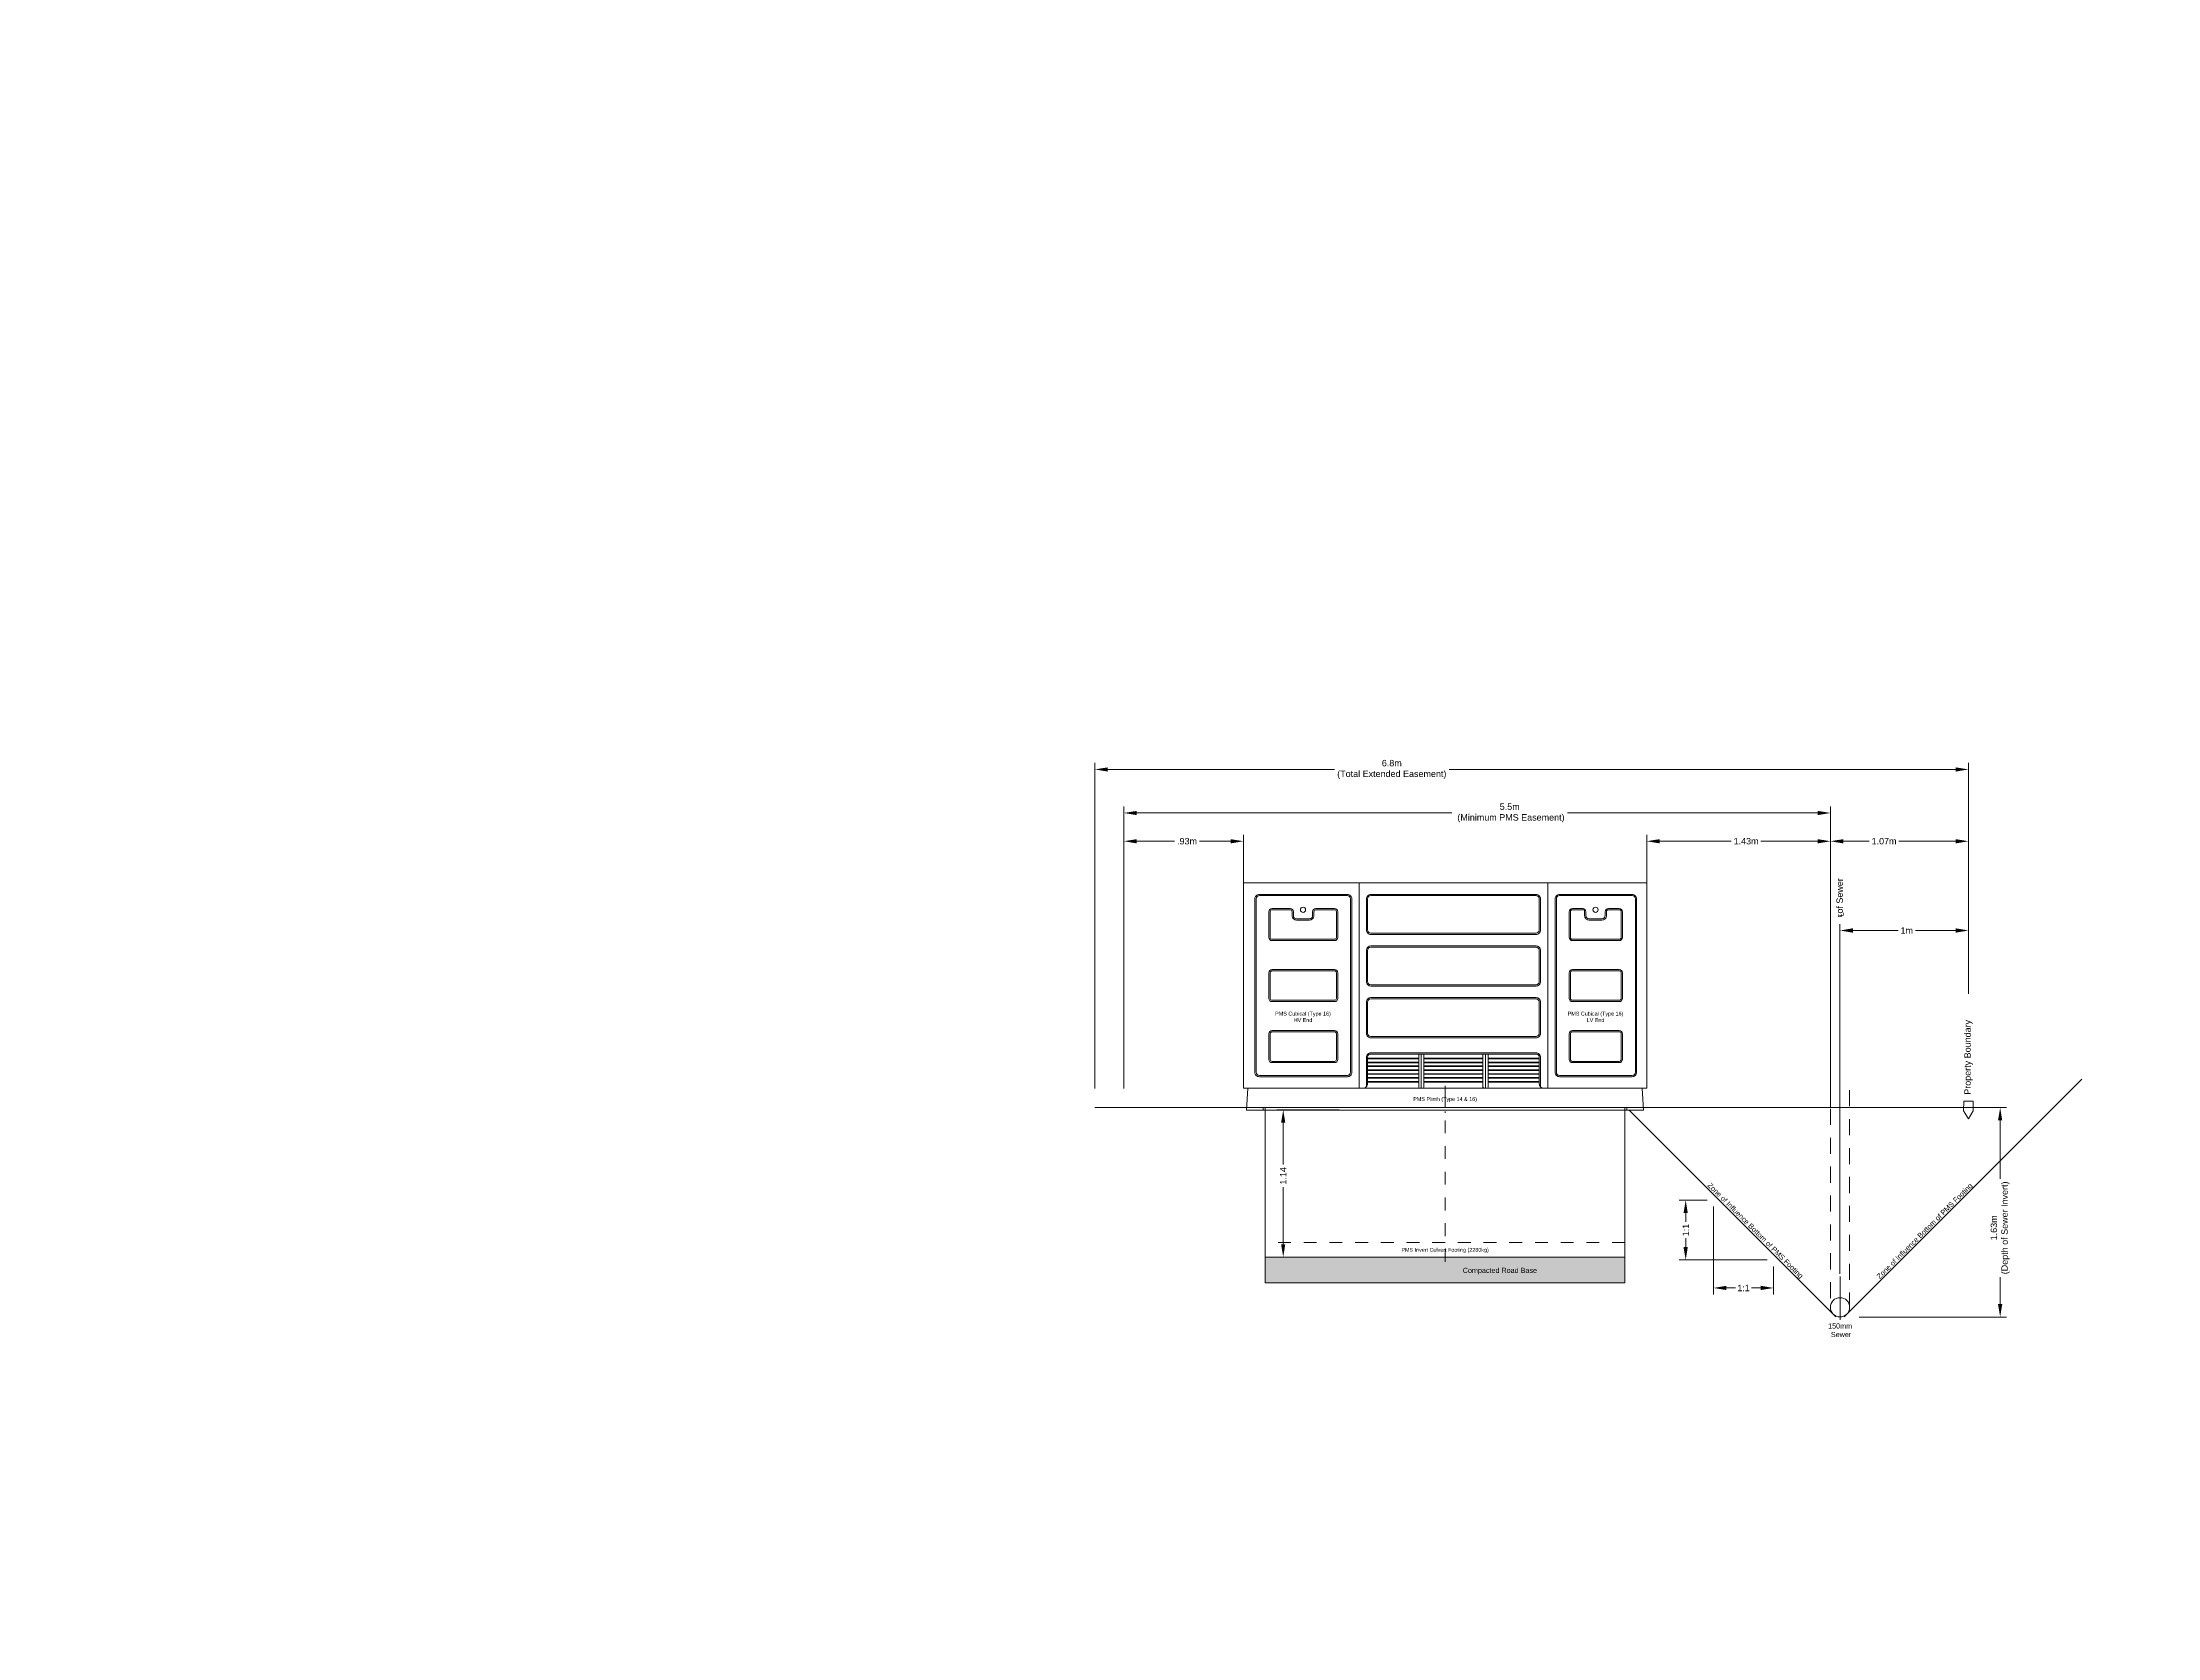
# Model space of a CAD drawing. Header units: metres. Extents: x 302924 to 304532, y 6268290 to 6269135.
# Drawn here: x 303743.5 to 303759.97, y 6268664.24 to 6268676.66 of the extents above; entities that cross this region are included whole.
import ezdxf

# ---------------------------------------------------------------- set-up
doc = ezdxf.new("R2010")
doc.units = ezdxf.units.M
doc.linetypes.add('CENTER', pattern=[50.8, 31.75, -6.35, 6.35, -6.35])
doc.linetypes.add('HIDDEN', pattern=[0.375, 0.25, -0.125])
doc.layers.get('0').update_dxf_attribs({"color": 6})
doc.layers.add('_User Miscellaneous6', color=231, linetype='Continuous', lineweight=13)
doc.styles.add('ieISOCP', font='arial.ttf', dxfattribs={"height": 1.5})
doc.styles.get("Standard").update_dxf_attribs({"font": 'arial.ttf'})
doc.linetypes.add('Cable #', pattern='A,4,-0.1,["#",Standard,S=1.5,R=0,X=0,Y=-0.77],-1.25', length=5.35)
doc.dimstyles.new('1.8mm_1_50', dxfattribs={"dimtxt": 0.09, "dimasz": 0.1, "dimexe": 0.05, "dimexo": 0.15, "dimgap": 0.025, "dimtad": 0, "dimtoh": 1, "dimlfac": -1, "dimzin": 12, "dimdsep": 46, "dimtxsty": 'Standard', "dimcen": 1, "dimclrd": 256, "dimclre": 256, "dimclrt": 256, "dimazin": 3, "dimtfac": 1, "dimtmove": 0, "dimatfit": 3, "dimfxl": 1, "dimtolj": 1, "dimtzin": 0, "dimlwd": -1, "dimlwe": -1, "dimarcsym": 0})

# ---------------------------------------------------------------- blocks, each defined once
blk = doc.blocks.new('*D632')
at = {"layer": '_User Miscellaneous6', "transparency": 16777216}
for p, q in [((303751.922, 6268668.521), (303751.922, 6268670.715)), ((303752.022, 6268670.665), (303754.474, 6268670.665)), ((303757.322, 6268670.665), (303755.376, 6268670.665)), ((303757.422, 6268668.521), (303757.422, 6268670.715))]:
    blk.add_line(p, q, dxfattribs=at)
for points in [[(303752.022, 6268670.681), (303752.022, 6268670.648), (303751.922, 6268670.665)], [(303757.322, 6268670.681), (303757.322, 6268670.648), (303757.422, 6268670.665)]]:
    blk.add_solid(points, dxfattribs=at)
at = {"layer": '_User Miscellaneous6', "transparency": 16777216, "insert": (303754.925, 6268670.665), "char_height": 0.05, "attachment_point": 5}
blk.add_mtext('\\A1;5.5m\\P (Minimum PMS Easement)', dxfattribs=at)
blk = doc.blocks.new('PMS Culvert Footings (Side)')
for p, q in [((-1400, 1165), (-1400, 0)), ((1400, 1165), (1400, 0))]:
    blk.add_line(p, q)
at = {"linetype": 'CENTER', "ltscale": 3}
blk.add_line((0, 1265), (0, -100), dxfattribs=at)
at = {"linetype": 'HIDDEN', "ltscale": 100}
blk.add_line((1400, 115), (-1400, 115), dxfattribs=at)
at = {"flags": 128}
for points in [[(-1400, 1165), (1400, 1165)], [(-617.5, 1165), (-550, 1165)], [(550, 1165), (617.5, 1165)], [(-1400, 0), (1400, 0)], [(-617.5, 0), (617.5, 0)]]:
    blk.add_lwpolyline(points, dxfattribs=at)
at = {"insert": (0, 52.75), "char_height": 30, "attachment_point": 5}
blk.add_mtext('PMS Invert Culvert Footing (2280kg)', dxfattribs=at)
blk = doc.blocks.new('PMS Plinth (Side)')
for p, q in [((-1545, 0), (-1535, 170)), ((1545, 0), (1535, 170))]:
    blk.add_line(p, q)
at = {"linetype": 'CENTER', "ltscale": 3}
blk.add_line((0, 190), (0, -20), dxfattribs=at)
at = {"linetype": 'HIDDEN', "ltscale": 100}
for p, q in [((-1415, 0), (-1415, 20)), ((1415, 0), (1415, 20))]:
    blk.add_line(p, q, dxfattribs=at)
at = {"flags": 128}
for points in [[(-1535, 170), (1535, 170)], [(-1545, 0), (1545, 0)], [(-1415, 0), (-1415, 20)], [(1415, 0), (1415, 20)]]:
    blk.add_lwpolyline(points, dxfattribs=at)
at = {"linetype": 'HIDDEN', "ltscale": 100, "flags": 128}
blk.add_lwpolyline([(-1544, 20), (1544, 20)], dxfattribs=at)
at = {"insert": (0, 82), "char_height": 30, "attachment_point": 5}
blk.add_mtext('PMS Plinth (Type 14 & 16)', dxfattribs=at)
blk = doc.blocks.new('Boundary Peg')
blk.add_lwpolyline([(-18.7, 25), (18.1, 25), (18.1, -12.5), (0, -43.8), (-18.8, -12.5)], close=True)
blk = doc.blocks.new('*D633')
at = {"layer": '_User Miscellaneous6', "transparency": 16777216}
for p, q in [((303755.992, 6268668.671), (303755.992, 6268670.495)), ((303756.092, 6268670.445), (303756.649, 6268670.445)), ((303757.322, 6268670.445), (303756.881, 6268670.445)), ((303757.422, 6268668.671), (303757.422, 6268670.495))]:
    blk.add_line(p, q, dxfattribs=at)
for points in [[(303756.092, 6268670.461), (303756.092, 6268670.428), (303755.992, 6268670.445)], [(303757.322, 6268670.461), (303757.322, 6268670.428), (303757.422, 6268670.445)]]:
    blk.add_solid(points, dxfattribs=at)
at = {"layer": '_User Miscellaneous6', "transparency": 16777216, "insert": (303756.765, 6268670.445), "char_height": 0.05, "attachment_point": 5}
blk.add_mtext('\\A1;1.43m ', dxfattribs=at)
blk = doc.blocks.new('*D634')
at = {"layer": '_User Miscellaneous6', "transparency": 16777216}
for p, q in [((303757.496, 6268667.077), (303757.496, 6268669.8)), ((303757.596, 6268669.75), (303757.948, 6268669.75)), ((303758.396, 6268669.75), (303758.083, 6268669.75)), ((303758.496, 6268669.571), (303758.496, 6268669.8))]:
    blk.add_line(p, q, dxfattribs=at)
for points in [[(303757.596, 6268669.767), (303757.596, 6268669.733), (303757.496, 6268669.75)], [(303758.396, 6268669.767), (303758.396, 6268669.733), (303758.496, 6268669.75)]]:
    blk.add_solid(points, dxfattribs=at)
at = {"layer": '_User Miscellaneous6', "transparency": 16777216, "insert": (303758.016, 6268669.75), "char_height": 0.05, "attachment_point": 5}
blk.add_mtext('\\A1;1m ', dxfattribs=at)
blk = doc.blocks.new('*D635')
at = {"layer": '_User Miscellaneous6', "transparency": 16777216}
for p, q in [((303756.512, 6268667.601), (303756.512, 6268666.917)), ((303756.979, 6268667.135), (303756.979, 6268666.917)), ((303756.612, 6268666.967), (303756.682, 6268666.967)), ((303756.879, 6268666.967), (303756.808, 6268666.967))]:
    blk.add_line(p, q, dxfattribs=at)
for points in [[(303756.612, 6268666.984), (303756.612, 6268666.951), (303756.512, 6268666.967)], [(303756.879, 6268666.984), (303756.879, 6268666.951), (303756.979, 6268666.967)]]:
    blk.add_solid(points, dxfattribs=at)
at = {"layer": '_User Miscellaneous6', "transparency": 16777216, "insert": (303756.745, 6268666.967), "char_height": 0.05, "attachment_point": 5}
blk.add_mtext('\\A1;1:1 ', dxfattribs=at)
blk = doc.blocks.new('*D636')
at = {"layer": '_User Miscellaneous6', "transparency": 16777216}
for p, q in [((303756.462, 6268667.651), (303756.245, 6268667.651)), ((303756.295, 6268667.551), (303756.295, 6268667.481)), ((303756.295, 6268667.285), (303756.295, 6268667.355)), ((303756.929, 6268667.185), (303756.245, 6268667.185))]:
    blk.add_line(p, q, dxfattribs=at)
for points in [[(303756.278, 6268667.551), (303756.311, 6268667.551), (303756.295, 6268667.651)], [(303756.278, 6268667.285), (303756.311, 6268667.285), (303756.295, 6268667.185)]]:
    blk.add_solid(points, dxfattribs=at)
at = {"layer": '_User Miscellaneous6', "transparency": 16777216, "insert": (303756.295, 6268667.418), "char_height": 0.05, "attachment_point": 5, "rotation": 90}
blk.add_mtext('\\A1;1:1 ', dxfattribs=at)
blk = doc.blocks.new('*D637')
at = {"layer": '_User Miscellaneous6', "transparency": 16777216}
for p, q in [((303753.597, 6268668.353), (303753.112, 6268668.353)), ((303753.162, 6268668.253), (303753.162, 6268667.927)), ((303753.162, 6268667.308), (303753.162, 6268667.752)), ((303753.462, 6268667.208), (303753.112, 6268667.208))]:
    blk.add_line(p, q, dxfattribs=at)
for points in [[(303753.145, 6268668.253), (303753.178, 6268668.253), (303753.162, 6268668.353)], [(303753.145, 6268667.308), (303753.178, 6268667.308), (303753.162, 6268667.208)]]:
    blk.add_solid(points, dxfattribs=at)
at = {"layer": '_User Miscellaneous6', "transparency": 16777216, "insert": (303753.162, 6268667.84), "char_height": 0.05, "attachment_point": 5, "rotation": 90}
blk.add_mtext('\\A1;1.14', dxfattribs=at)
blk = doc.blocks.new('PMS Cubical Type 16 Sideview')
for p, q in [((-1570, 1600), (1570, 1600)), ((-1570, 0), (-1570, 1600)), ((-670, 0), (-670, 1600)), ((800, 0), (800, 1600)), ((1570, 0), (1570, 1600)), ((-603, 234), (-205, 234)), ((-603, 229), (-205, 229)), ((-603, 204), (-205, 204)), ((-603, 199), (-205, 199)), ((-603, 174), (-205, 174)), ((-603, 169), (-205, 169)), ((-205, 267), (-205, 10)), ((-185, 267), (-185, 0)), ((-165, 267), (-165, 10)), ((-165, 234), (295, 234)), ((-165, 229), (295, 229)), ((-165, 204), (295, 204)), ((-165, 199), (295, 199)), ((-165, 174), (295, 174)), ((-165, 169), (295, 169)), ((295, 267), (295, 10)), ((315, 267), (315, 0)), ((335, 267), (335, 10)), ((335, 234), (733, 234)), ((335, 229), (733, 229)), ((335, 204), (733, 204)), ((335, 199), (733, 199)), ((335, 174), (733, 174)), ((335, 169), (733, 169)), ((-1570, 0), (1570, 0)), ((-670, 0), (-638, 0)), ((-603, 144), (-205, 144)), ((-603, 139), (-205, 139)), ((-603, 114), (-205, 114)), ((-603, 109), (-205, 109)), ((-603, 84), (-205, 84)), ((-603, 79), (-205, 79)), ((-603, 54), (-205, 54)), ((-603, 49), (-205, 49)), ((-195, 0), (-175, 0)), ((-165, 144), (295, 144)), ((-165, 139), (295, 139)), ((-165, 114), (295, 114)), ((-165, 109), (295, 109)), ((-165, 84), (295, 84)), ((-165, 79), (295, 79)), ((-165, 54), (295, 54)), ((-165, 49), (295, 49)), ((305, 0), (325, 0)), ((335, 144), (733, 144)), ((335, 139), (733, 139)), ((335, 114), (733, 114)), ((335, 109), (733, 109)), ((335, 84), (733, 84)), ((335, 79), (733, 79)), ((335, 54), (733, 54)), ((335, 49), (733, 49)), ((768, 0), (800, 0))]:
    blk.add_line(p, q)
for points in [[(-1570, 1600), (-670, 1600), (-670, 0), (-1570, 0)], [(800, 1600), (1570, 1600), (1570, 0), (800, 0)]]:
    blk.add_lwpolyline(points, close=True)
for points in [[(-1261, 1510), (-1446, 1510, 0.414214), (-1481, 1475), (-1481, 125, 0.414214), (-1446, 90), (-1261, 90)], [(-1261, 1500), (-1446, 1500, 0.414214), (-1471, 1475), (-1471, 125, 0.414214), (-1446, 100), (-1261, 100)], [(-946, 90), (-761, 90, 0.414214), (-726, 125), (-726, 1475, 0.414214), (-761, 1510), (-946, 1510)], [(-946, 100), (-761, 100, 0.414214), (-736, 125), (-736, 1475, 0.414214), (-761, 1500), (-946, 1500)], [(800, 0), (768, 0, -0.414214), (733, 35), (733, 242, 0.414214), (708, 267), (-317, 267), (-578, 267, 0.414214), (-603, 242), (-603, 35, -0.414214), (-638, 0), (-670, 0), (-670, 1600)], [(1271, 90), (1456, 90, 0.414214), (1491, 125), (1491, 1475, 0.414214), (1456, 1510), (1331, 1510), (1076, 1510), (891, 1510, 0.414214), (856, 1475), (856, 125, 0.414214), (891, 90), (1076, 90)], [(1271, 100), (1456, 100, 0.414214), (1481, 125), (1481, 1475, 0.414214), (1456, 1500), (1331, 1500), (1076, 1500), (891, 1500, 0.414214), (866, 1475), (866, 125, 0.414214), (891, 100), (1076, 100)], [(-1261, 1150), (-1346, 1150, -0.414214), (-1371, 1175), (-1371, 1375, -0.414214), (-1346, 1400), (-1261, 1400)], [(-1261, 1160), (-1346, 1160, -0.414214), (-1361, 1175), (-1361, 1375, -0.414214), (-1346, 1390), (-1261, 1390)], [(-1261, 1400), (-1206, 1400, -0.414214), (-1181, 1375), (-1181, 1345, 0.414214), (-1156, 1320), (-1056, 1320, 0.414214), (-1031, 1345), (-1031, 1375, -0.414214), (-1006, 1400), (-946, 1400)], [(-1261, 1390), (-1206, 1390, -0.414214), (-1191, 1375), (-1191, 1345, 0.414214), (-1156, 1310), (-1056, 1310, 0.414214), (-1021, 1345), (-1021, 1375, -0.414214), (-1006, 1390), (-946, 1390)], [(-946, 1400), (-861, 1400, -0.414214), (-836, 1375), (-836, 1175, -0.414214), (-861, 1150), (-946, 1150)], [(-946, 1390), (-861, 1390, -0.414214), (-846, 1375), (-846, 1175, -0.414214), (-861, 1160), (-946, 1160)], [(1076, 1150), (991, 1150, -0.414214), (966, 1175), (966, 1375, -0.414214), (991, 1400), (1076, 1400)], [(1076, 1160), (991, 1160, -0.414214), (976, 1175), (976, 1375, -0.414214), (991, 1390), (1076, 1390)], [(1016, 1400), (1071, 1400, -0.414214), (1096, 1375), (1096, 1345, 0.414214), (1121, 1320), (1221, 1320, 0.414214), (1246, 1345), (1246, 1375, -0.414214), (1271, 1400), (1331, 1400)], [(1016, 1390), (1071, 1390, -0.414214), (1086, 1375), (1086, 1345, 0.414214), (1121, 1310), (1221, 1310, 0.414214), (1256, 1345), (1256, 1375, -0.414214), (1271, 1390), (1331, 1390)], [(1271, 1400), (1356, 1400, -0.414214), (1381, 1375), (1381, 1175, -0.414214), (1356, 1150), (1271, 1150)], [(1271, 1390), (1356, 1390, -0.414214), (1371, 1375), (1371, 1175, -0.414214), (1356, 1160), (1271, 1160)], [(-1261, 925), (-1346, 925, 0.414214), (-1371, 900), (-1371, 700, 0.414214), (-1346, 675), (-1261, 675)], [(-1261, 915), (-1346, 915, 0.414214), (-1361, 900), (-1361, 700, 0.414214), (-1346, 685), (-1261, 685)], [(-946, 675), (-861, 675, 0.414214), (-836, 700), (-836, 900, 0.414214), (-861, 925), (-946, 925)], [(-946, 685), (-861, 685, 0.414214), (-846, 700), (-846, 900, 0.414214), (-861, 915), (-946, 915)], [(1076, 925), (991, 925, 0.414214), (966, 900), (966, 700, 0.414214), (991, 675), (1076, 675)], [(1076, 915), (991, 915, 0.414214), (976, 900), (976, 700, 0.414214), (991, 685), (1076, 685)], [(1271, 675), (1356, 675, 0.414214), (1381, 700), (1381, 900, 0.414214), (1356, 925), (1271, 925)], [(1271, 685), (1356, 685, 0.414214), (1371, 700), (1371, 900, 0.414214), (1356, 915), (1271, 915)], [(-1261, 450), (-1346, 450, 0.414214), (-1371, 425), (-1371, 225, 0.414214), (-1346, 200), (-1261, 200)], [(-1261, 440), (-1346, 440, 0.414214), (-1361, 425), (-1361, 225, 0.414214), (-1346, 210), (-1261, 210)], [(-946, 200), (-861, 200, 0.414214), (-836, 225), (-836, 425, 0.414214), (-861, 450), (-946, 450)], [(-946, 210), (-861, 210, 0.414214), (-846, 225), (-846, 425, 0.414214), (-861, 440), (-946, 440)], [(1076, 450), (991, 450, 0.414214), (966, 425), (966, 225, 0.414214), (991, 200), (1076, 200)], [(1076, 440), (991, 440, 0.414214), (976, 425), (976, 225, 0.414214), (991, 210), (1076, 210)], [(1271, 200), (1356, 200, 0.414214), (1381, 225), (1381, 425, 0.414214), (1356, 450), (1271, 450)], [(1271, 210), (1356, 210, 0.414214), (1371, 225), (1371, 425, 0.414214), (1356, 440), (1271, 440)]]:
    blk.add_lwpolyline(points, format="xyb")
for points in [[(-946, 1510), (-1261, 1510)], [(-946, 1500), (-1261, 1500)], [(-946, 1160), (-1261, 1160)], [(1331, 1160), (1016, 1160)], [(-946, 1150), (-1261, 1150)], [(1331, 1150), (1016, 1150)], [(-946, 925), (-1261, 925)], [(-946, 915), (-1261, 915)], [(1331, 925), (1016, 925)], [(1331, 915), (1016, 915)], [(-1261, 685), (-946, 685)], [(-1261, 675), (-946, 675)], [(1016, 685), (1331, 685)], [(1016, 675), (1331, 675)], [(-946, 450), (-1261, 450)], [(-946, 440), (-1261, 440)], [(1331, 450), (1016, 450)], [(1331, 440), (1016, 440)], [(-1261, 210), (-946, 210)], [(-1261, 200), (-946, 200)], [(1016, 210), (1331, 210)], [(1016, 200), (1331, 200)], [(-1261, 100), (-946, 100)], [(-1261, 90), (-946, 90)], [(1016, 100), (1331, 100)], [(1016, 90), (1331, 90)]]:
    blk.add_lwpolyline(points)
at = {"flags": 128}
for points in [[(398, 1510), (-578, 1510, 0.414214), (-613, 1475), (-613, 1233, 0.414214), (-578, 1198), (708, 1198, 0.414214), (743, 1233), (743, 1475, 0.414214), (708, 1510), (398, 1510)], [(398, 1108), (-578, 1108, 0.414214), (-613, 1073), (-613, 831, 0.414214), (-578, 796), (708, 796, 0.414214), (743, 831), (743, 1073, 0.414214), (708, 1108), (398, 1108)], [(398, 706), (-578, 706, 0.414214), (-613, 671), (-613, 428, 0.414214), (-578, 393), (708, 393, 0.414214), (743, 428), (743, 671, 0.414214), (708, 706), (398, 706)]]:
    blk.add_lwpolyline(points, format="xyb", close=True, dxfattribs=at)
for points in [[(-317, 1500), (-578, 1500, 0.414214), (-603, 1475), (-603, 1233, 0.414214), (-578, 1208), (708, 1208, 0.414214), (733, 1233), (733, 1475, 0.414214), (708, 1500), (-317, 1500)], [(-317, 1098), (-578, 1098, 0.414214), (-603, 1073), (-603, 831, 0.414214), (-578, 806), (708, 806, 0.414214), (733, 831), (733, 1073, 0.414214), (708, 1098), (-317, 1098)], [(-317, 696), (-578, 696, 0.414214), (-603, 671), (-603, 428, 0.414214), (-578, 403), (708, 403, 0.414214), (733, 428), (733, 671, 0.414214), (708, 696), (-317, 696)]]:
    blk.add_lwpolyline(points, format="xyb", close=True)
blk.add_lwpolyline([(743, 11), (743, 242, 0.414214), (708, 277), (398, 277), (-578, 277, 0.414214), (-613, 242), (-613, 11)], format="xyb", dxfattribs=at)
for centre in [(-1106, 1390), (1171, 1390)]:
    blk.add_circle(centre, 20)
for centre, radius, start, end in [((-195, 10), 10, 180, 270), ((-200, 5), 5, 180, 270), ((-175, 10), 10, 270, 0), ((-170, 5), 5, 270, 0), ((305, 10), 10, 180, 270), ((325, 10), 10, 270, 0)]:
    blk.add_arc(centre, radius, start, end)
at = {"char_height": 30, "attachment_point": 5}
for s, insert in [('PMS Cubical (Type 16)\\PHV End', (-1106, 556)), ('PMS Cubical (Type 16)\\PLV End', (1171, 556))]:
    blk.add_mtext(s, dxfattribs=dict(at, insert=insert))
blk = doc.blocks.new('*D638')
at = {"layer": '_User Miscellaneous6', "transparency": 16777216}
for p, q in [((303751.922, 6268668.521), (303751.922, 6268670.495)), ((303752.022, 6268670.445), (303752.316, 6268670.445)), ((303752.752, 6268670.445), (303752.51, 6268670.445)), ((303752.852, 6268668.671), (303752.852, 6268670.495))]:
    blk.add_line(p, q, dxfattribs=at)
for points in [[(303752.022, 6268670.461), (303752.022, 6268670.428), (303751.922, 6268670.445)], [(303752.752, 6268670.461), (303752.752, 6268670.428), (303752.852, 6268670.445)]]:
    blk.add_solid(points, dxfattribs=at)
at = {"layer": '_User Miscellaneous6', "transparency": 16777216, "insert": (303752.413, 6268670.445), "char_height": 0.05, "attachment_point": 5}
blk.add_mtext('\\A1;.93m ', dxfattribs=at)
blk = doc.blocks.new('*D639')
at = {"layer": '_User Miscellaneous6', "transparency": 16777216}
for p, q in [((303757.422, 6268668.521), (303757.422, 6268670.495)), ((303757.522, 6268670.445), (303757.723, 6268670.445)), ((303758.396, 6268670.445), (303757.955, 6268670.445)), ((303758.496, 6268669.298), (303758.496, 6268670.495))]:
    blk.add_line(p, q, dxfattribs=at)
for points in [[(303757.522, 6268670.461), (303757.522, 6268670.428), (303757.422, 6268670.445)], [(303758.396, 6268670.461), (303758.396, 6268670.428), (303758.496, 6268670.445)]]:
    blk.add_solid(points, dxfattribs=at)
at = {"layer": '_User Miscellaneous6', "transparency": 16777216, "insert": (303757.839, 6268670.445), "char_height": 0.05, "attachment_point": 5}
blk.add_mtext('\\A1;1.07m ', dxfattribs=at)
blk = doc.blocks.new('*D640')
at = {"layer": '_User Miscellaneous6', "transparency": 16777216}
for p, q in [((303758.646, 6268668.371), (303758.793, 6268668.371)), ((303758.743, 6268668.271), (303758.743, 6268667.817)), ((303758.743, 6268666.841), (303758.743, 6268667.052)), ((303757.646, 6268666.741), (303758.793, 6268666.741))]:
    blk.add_line(p, q, dxfattribs=at)
for points in [[(303758.726, 6268668.271), (303758.759, 6268668.271), (303758.743, 6268668.371)], [(303758.726, 6268666.841), (303758.759, 6268666.841), (303758.743, 6268666.741)]]:
    blk.add_solid(points, dxfattribs=at)
at = {"layer": '_User Miscellaneous6', "transparency": 16777216, "insert": (303758.743, 6268667.435), "char_height": 0.05, "width": 3.357568576882645e-47, "attachment_point": 5, "rotation": 90}
blk.add_mtext('\\A1;1.63m\\P(Depth of Sewer Invert)', dxfattribs=at)
blk = doc.blocks.new('*D641')
at = {"layer": '_User Miscellaneous6', "transparency": 16777216}
for p, q in [((303751.696, 6268668.521), (303751.696, 6268671.054)), ((303758.496, 6268669.258), (303758.496, 6268671.054)), ((303751.796, 6268671.004), (303753.56, 6268671.004)), ((303758.396, 6268671.004), (303754.454, 6268671.004))]:
    blk.add_line(p, q, dxfattribs=at)
for points in [[(303751.796, 6268671.02), (303751.796, 6268670.987), (303751.696, 6268671.004)], [(303758.396, 6268671.02), (303758.396, 6268670.987), (303758.496, 6268671.004)]]:
    blk.add_solid(points, dxfattribs=at)
at = {"layer": '_User Miscellaneous6', "transparency": 16777216, "insert": (303754.007, 6268671.004), "char_height": 0.05, "attachment_point": 5}
blk.add_mtext('\\A1;6.8m \\P(Total Extended Easement)', dxfattribs=at)

msp = doc.modelspace()

# ---------------------------------------------------------------- hatches: boundary and pattern name
at = {"layer": '_User Miscellaneous6', "transparency": 33554687}
h = msp.add_hatch(dxfattribs=at)
h.set_pattern_fill('DOTS', color=256, scale=0.01)
h.set_pattern_definition([(0, (303745.621572, 6268668.418819), (0.0079375, 0.015875), [0, -0.015875])])
h.paths.add_polyline_path([(303755.8219, 6268667.2064), (303753.0219, 6268667.2064), (303753.0219, 6268667.0064), (303755.8219, 6268667.0064)])

# ---------------------------------------------------------------- linework, layer by layer
at = {"layer": '_User Miscellaneous6', "linetype": 'HIDDEN', "ltscale": 0.5, "transparency": 33554687}
for p, q in [((303757.4218, 6268669.9368), (303757.4218, 6268666.7843)), ((303757.5709, 6268668.5062), (303757.5709, 6268666.7845))]:
    msp.add_line(p, q, dxfattribs=at)
at = {"layer": '_User Miscellaneous6', "transparency": 33554687}
for p, q in [((303759.3781, 6268668.5917), (303757.5281, 6268666.7417)), ((303757.4218, 6268668.5214), (303757.4218, 6268668.3714)), ((303751.6962, 6268668.3714), (303758.7486, 6268668.3714)), ((303755.8547, 6268668.3514), (303757.4644, 6268666.7417)), ((303753.0219, 6268667.2064), (303755.8219, 6268667.2064)), ((303753.0219, 6268667.0064), (303755.8219, 6268667.0064))]:
    msp.add_line(p, q, dxfattribs=at)
msp.add_lwpolyline([(303753.0219, 6268667.2064), (303755.8219, 6268667.2064), (303755.8219, 6268667.0064), (303753.0219, 6268667.0064)], close=True, dxfattribs=at)
at = {"layer": '_User Miscellaneous6', "color": 6, "transparency": 33554687, "flags": 128}
msp.add_lwpolyline([(303757.4962, 6268667.0566), (303757.4962, 6268666.7189)], dxfattribs=at)
at = {"layer": '_User Miscellaneous6', "linetype": 'Cable #', "transparency": 33554687}
msp.add_circle((303768.1711, 6268668.1205), 41.1369, dxfattribs=at)
at = {"layer": '_User Miscellaneous6', "transparency": 33554687}
msp.add_circle((303757.4962, 6268666.8164), 0.075, dxfattribs=at)

# ---------------------------------------------------------------- block references
for name, p, xscale, yscale, zscale in [('PMS Cubical Type 16 Sideview', (303754.4219, 6268668.5214), 0.001, 0.001, 0.001), ('PMS Plinth (Side)', (303754.4219, 6268668.3514), 0.001, 0.001, 0.001), ('PMS Culvert Footings (Side)', (303754.4219, 6268667.2064), 0.001, 0.001, 0.001), ('Boundary Peg', (303758.4962, 6268668.3714), 0.002, 0.002, 0.002)]:
    msp.add_blockref(name, p, dxfattribs=dict(at, xscale=xscale, yscale=yscale, zscale=zscale))

# ---------------------------------------------------------------- texts
at = {"layer": '_User Miscellaneous6', "transparency": 33554687, "style": 'ieISOCP'}
for s, insert, char_height, attachment_point, rotation in [('\\pi-0.15,l0.2,t0.2;{\\fISOCPEUR|b0|i0|c0|p34;℄}of Sewer', (303757.4962, 6268669.7999), 0.05, 4, 90), ('Property Boundary', (303758.4965, 6268668.4714), 0.05, 4, 90), ('Zone of Influence Bottom of PMS Footing', (303756.4713, 6268667.7722), 0.04, 4, 315), ('Zone of Influence Bottom of PMS Footing', (303758.5214, 6268667.7686), 0.04, 6, 45)]:
    msp.add_mtext(s, dxfattribs=dict(at, insert=insert, char_height=char_height, attachment_point=attachment_point, rotation=rotation))
at = {"layer": '_User Miscellaneous6', "transparency": 33554687, "char_height": 0.04, "style": 'ieISOCP'}
for s, insert, attachment_point in [('Compacted Road Base', (303754.5596, 6268667.0981), 4), ('150mm\\P Sewer', (303757.4968, 6268666.6376), 5)]:
    msp.add_mtext(s, dxfattribs=dict(at, insert=insert, attachment_point=attachment_point))

# ---------------------------------------------------------------- dimensions: what is measured, and where the dimension line sits
at = {"layer": '_User Miscellaneous6', "transparency": 33554687}
for base, p1, p2, text, override, picture, middle in [((303758.4956, 6268671.0035), (303751.6962, 6268668.3714), (303758.4956, 6268669.1076), '<>m \\P(Total Extended Easement)', {"dimtxt": 0.05}, '*D641', (303754.007, 6268671.0035)), ((303757.4218, 6268670.6648), (303751.9218, 6268668.3714), (303757.4218, 6268668.3714), '<>m\\P (Minimum PMS Easement)', {"dimtxt": 0.05}, '*D632', (303754.925, 6268670.6648)), ((303752.8519, 6268670.4448), (303751.9218, 6268668.3714), (303752.8519, 6268668.5214), '<>m ', {"dimtxt": 0.05, "dimdec": 3}, '*D638', (303752.4128, 6268670.4448)), ((303757.4218, 6268670.4448), (303755.9919, 6268668.5214), (303757.4218, 6268668.5214), '<>m ', {"dimtxt": 0.05, "dimdec": 3}, '*D633', (303756.7646, 6268670.4448)), ((303758.4956, 6268670.4448), (303757.4218, 6268668.3714), (303758.4956, 6268669.1481), '<>m ', {"dimtxt": 0.05}, '*D639', (303757.8392, 6268670.4448)), ((303758.4956, 6268669.7499), (303757.4962, 6268666.9267), (303758.4956, 6268669.4209), '<>m ', {"dimtxt": 0.05}, '*D634', (303758.0157, 6268669.7499)), ((303756.9785, 6268666.9674), (303756.5117, 6268667.6514), (303756.9785, 6268667.1846), '1:1 ', {"dimtxt": 0.05, "dimexo": 0.05}, '*D635', (303756.7451, 6268666.9674))]:
    dim = msp.add_linear_dim(base=base, p1=p1, p2=p2, text=text, dimstyle='1.8mm_1_50', override=override, dxfattribs=at)
    dim.commit()
    dim.dimension.update_dxf_attribs({"geometry": picture, "text_midpoint": middle, "dimtype": 160})
dim = msp.add_linear_dim(base=(303753.1616668578, 6268667.2075262312), p1=(303753.7471434312, 6268668.3525262307), p2=(303753.6121434313, 6268667.2075262312), angle=270, dimstyle='1.8mm_1_50', override={"dimtxt": 0.05}, dxfattribs=at)
dim.commit()
dim.dimension.update_dxf_attribs({"geometry": '*D637', "text_midpoint": (303753.1616668568, 6268667.8395698359), "dimtype": 160})
for base, p1, p2, text, override, picture, middle in [((303758.7426, 6268666.7414), (303758.4962, 6268668.3714), (303757.4962, 6268666.7414), '1.63m\\P(Depth of Sewer Invert)', {"dimtxt": 0.05}, '*D640', (303758.7426, 6268667.4348)), ((303756.2945, 6268667.1846), (303756.5117, 6268667.6514), (303756.9785, 6268667.1846), '1:1 ', {"dimtxt": 0.05, "dimexo": 0.05}, '*D636', (303756.2945, 6268667.418))]:
    dim = msp.add_linear_dim(base=base, p1=p1, p2=p2, angle=270, text=text, dimstyle='1.8mm_1_50', override=override, dxfattribs=at)
    dim.commit()
    dim.dimension.update_dxf_attribs({"geometry": picture, "text_midpoint": middle, "dimtype": 160})

doc.saveas('drawing.dxf')
